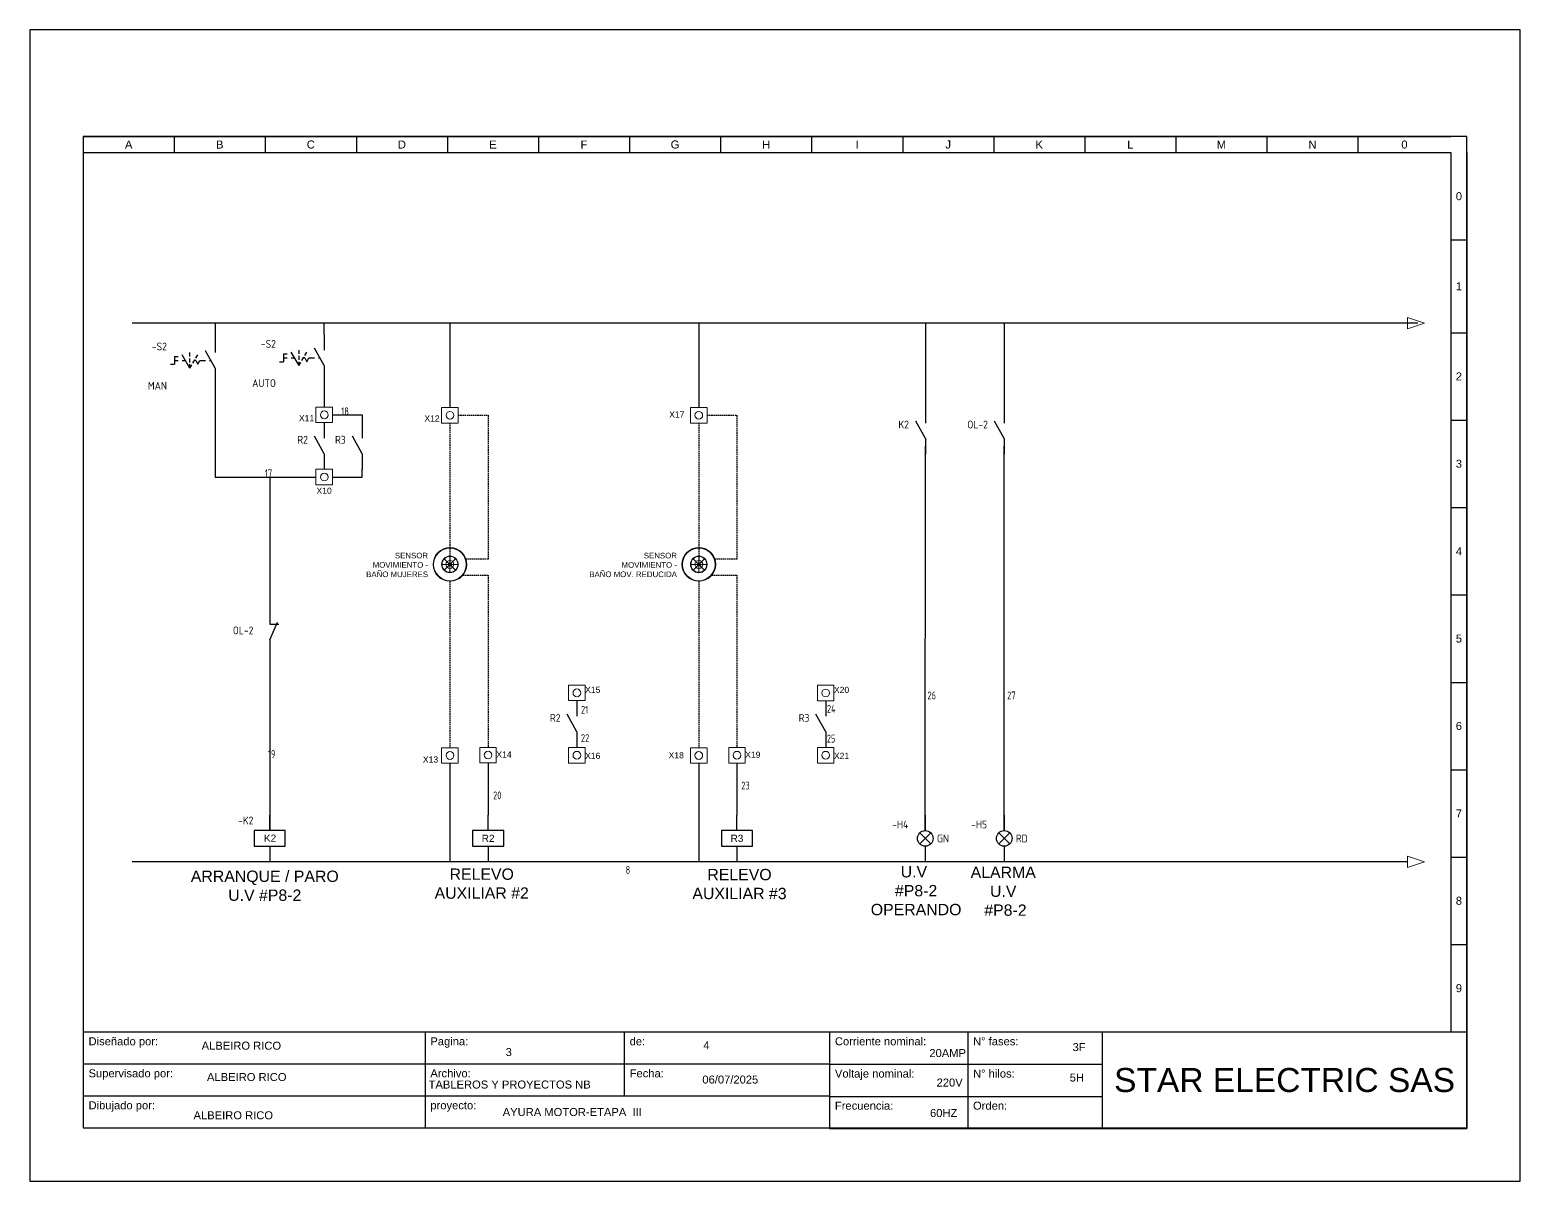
# Model space of a CAD drawing. Header units: millimetres. Extents: x 691 to 18605, y 670 to 10026.
# Drawn here: x 2838 to 3889, y 6288 to 7100 of the extents above; entities that cross this region are included whole.
import ezdxf
from ezdxf.enums import TextEntityAlignment as Align

# ---------------------------------------------------------------- set-up
doc = ezdxf.new("R2010")
doc.units = ezdxf.units.MM
doc.linetypes.add('DASHEDX2', pattern=[1.5, 1, -0.5])
for name, color, linetype in [('-DIAGRAMA', 7, 'Continuous'), ('-Electrico', 5, 'Continuous'), ('DESC', 150, 'Continuous'), ('MISC', 7, 'Continuous'), ('SYMS', 7, 'Continuous'), ('TAGS', 150, 'Continuous'), ('WIRENO', 72, 'Continuous'), ('YEL_14_THHN', 2, 'Continuous')]:
    doc.layers.add(name, color=color, linetype=linetype)
doc.styles.get("Standard").update_dxf_attribs({"font": 'arial.ttf'})
doc.styles.add('WD_IEC', font='ISOCP2.shx', dxfattribs={"width": 0.9, "height": 4})

# ---------------------------------------------------------------- blocks, each defined once
blk = doc.blocks.new('*T3')
at = {"color": 0, "linetype": 'ByBlock', "lineweight": -2}
for p, q in [((0, 0), (139.92, 0)), ((0, 0), (0, -18)), ((64.08, 0), (64.08, -18)), ((101.44, 0), (101.44, -12)), ((139.92, 0), (139.92, -18)), ((0, -6), (139.92, -6)), ((0, -12), (139.92, -12)), ((0, -18), (139.92, -18))]:
    blk.add_line(p, q, dxfattribs=at)
at = {"color": 0, "char_height": 1.5, "attachment_point": 1}
for s, insert, width in [('{\\fArial|b0|i0|c162|p34;Diseñado por:}', (1, -1), 62.0824), ('{\\fArial|b0|i0|c162|p34;Pagina:}', (65.08, -1), 35.3574), ('{\\fArial|b0|i0|c162|p34;de}:', (102.44, -1), 36.4813), ('{\\fArial|b0|i0|c162|p34;Supervisado por:}', (1, -7), 62.0824), ('{\\fArial|b0|i0|c162|p34;Archivo:}', (65.08, -7), 35.3574), ('Fecha:', (102.44, -7), 36.4813), ('Dibujado por:', (1, -13), 62.0824), ('{\\fArial|b0|i0|c162|p34;proyecto:}', (65.08, -13), 73.8387)]:
    blk.add_mtext(s, dxfattribs=dict(at, insert=insert, width=width))
blk = doc.blocks.new('*T4')
at = {"color": 0, "linetype": 'ByBlock', "lineweight": -2}
for p, q in [((0, 0), (119.48, 0)), ((0, 0), (0, -18.07)), ((25.89, 0), (25.89, -18.07)), ((51.13, 0), (51.13, -18.07)), ((119.48, 0), (119.48, -18.07)), ((0, -6.05), (51.13, -6.05)), ((0, -12.07), (51.13, -12.07)), ((0, -18.07), (119.48, -18.07))]:
    blk.add_line(p, q, dxfattribs=at)
at = {"color": 0}
for s, insert, char_height, width, attachment_point in [('Corriente nominal:', (1, -1), 1.5, 23.894, 1), ('{\\fArial|b0|i0|c162|p34;N° fases:}', (26.89, -1), 1.5, 23.2313, 1), ('Voltaje nominal:', (1, -7.05), 1.5, 23.894, 1), ('{\\fArial|b0|i0|c162|p34;N° hilos:}', (26.89, -7.05), 1.5, 23.2313, 1), ('{\\fArial|b0|i0|c162|p34;STAR ELECTRIC SAS}', (85.3, -9.04), 4.5, 66.3536, 5), ('Frecuencia:', (1, -13.07), 1.5, 23.894, 1), ('{\\fArial|b0|i0|c162|p34;Orden}:', (26.89, -13.07), 1.5, 23.2313, 1)]:
    blk.add_mtext(s, dxfattribs=dict(at, insert=insert, char_height=char_height, width=width, attachment_point=attachment_point))
blk = doc.blocks.new('CAJETIN')
for p, q in [((0, 185.97), (-259.4, 185.97)), ((-259.4, 185.97), (-259.4, 0.07)), ((-259.4, 185.97), (-2.99, 185.97)), ((-259.4, 185.97), (-259.4, 182.97)), ((-242.33, 185.97), (-242.33, 182.97)), ((-225.26, 185.97), (-225.26, 182.97)), ((-208.19, 185.97), (-208.19, 182.97)), ((-191.12, 185.97), (-191.12, 182.97)), ((-174.05, 185.97), (-174.05, 182.97)), ((-156.98, 185.97), (-156.98, 182.97)), ((-139.91, 185.97), (-139.91, 182.97)), ((-122.84, 185.97), (-122.84, 182.97)), ((-105.77, 185.97), (-105.77, 182.97)), ((-88.7, 185.97), (-88.7, 182.97)), ((-71.64, 185.97), (-71.64, 182.97)), ((-54.57, 185.97), (-54.57, 182.97)), ((-37.5, 185.97), (-37.5, 182.97)), ((-20.43, 185.97), (-20.43, 182.97)), ((0, 0.07), (0, 185.97)), ((-259.4, 182.97), (-2.99, 182.97)), ((-3, 182.97), (-3, 18.07)), ((0, 182.97), (0, 18.07)), ((-3, 166.58), (0, 166.58)), ((-3, 149.19), (0, 149.19)), ((-3, 132.8), (0, 132.8)), ((-3, 116.41), (0, 116.41)), ((-3, 100.02), (0, 100.02)), ((-3, 83.63), (0, 83.63)), ((-3, 67.24), (0, 67.24)), ((-3, 50.85), (0, 50.85)), ((-3, 34.46), (0, 34.46)), ((-3, 18.07), (0, 18.07)), ((-259.4, 0.07), (0, 0.07))]:
    blk.add_line(p, q)
blk.add_lwpolyline([(-269.4, -9.93), (10, -9.93), (10, 205.97), (-269.4, 205.97)], close=True)
for name, p in [('*T3', (-259.4, 18.07)), ('*T4', (-119.48, 18.07))]:
    blk.add_blockref(name, p)
blk.add_text('0', height=1.5).set_placement((-2.08, 174.04))
at = {"char_height": 1.5, "attachment_point": 5}
for s, insert, width in [('A', (-250.87, 184.47), 17.0695), ('B', (-233.8, 184.47), 17.0695), ('C', (-216.73, 184.47), 17.0695), ('D', (-199.66, 184.47), 17.0695), ('E', (-182.59, 184.47), 17.0695), ('F', (-165.52, 184.47), 17.0695), ('G', (-148.45, 184.47), 17.0695), ('H', (-131.38, 184.47), 17.0695), ('I', (-114.31, 184.47), 17.0695), ('J', (-97.24, 184.47), 17.0695), ('K', (-80.17, 184.47), 17.0695), ('L', (-63.1, 184.47), 17.0695), ('M', (-46.03, 184.47), 17.0695), ('N', (-28.96, 184.47), 17.0695), ('0', (-11.71, 184.47), 17.4362), ('1', (-1.5, 157.89), 3), ('2', (-1.5, 141), 3), ('3', (-1.5, 124.61), 3), ('4', (-1.5, 108.22), 3), ('5', (-1.5, 91.83), 3), ('6', (-1.5, 75.44), 3), ('7', (-1.5, 59.05), 3), ('8', (-1.5, 42.66), 3), ('9', (-1.5, 26.27), 3)]:
    blk.add_mtext(s, dxfattribs=dict(at, insert=insert, width=width))
for tag, p in [('DISEÑADO_POR', (-230.86, 14.78)), ('SUPERVISADO_POR', (-229.59, 8.32)), ('DIBUJADO_POR', (-231.25, 2.42))]:
    blk.add_attdef(tag, text='', height=1.5).set_placement(p, align=Align.MIDDLE)
for tag, p in [('PAGINA', (-180.19, 13.54)), ('DE', (-143.12, 14.83)), ('A', (-97.02, 13.49)), ('F', (-73.9, 14.47)), ('ARCHIVO', (-179.45, 8.2)), ('FECHA', (-143.31, 8.38)), ('V', (-96.96, 8.58)), ('H', (-74.46, 8.76)), ('PROYECTO', (-180.75, 3.04)), ('HZ', (-98.06, 2.87)), ('OR', (-74.83, 2.5))]:
    blk.add_attdef(tag, p, '', height=1.5)
blk = doc.blocks.new('VSS113')
for p, q in [((0, 7.5), (0, 2.5)), ((-13.12, 1.25), (-11.88, 1.25)), ((-13.12, 1.25), (-13.12, -1.25)), ((-13.12, 0), (-11.88, 0)), ((-8.12, -2.5), (-10.62, 1.83)), ((-10.62, 0), (-9.57, 0)), ((-8.12, 1.25), (-8.12, 2.5)), ((-8.12, -0.63), (-8.12, 0.62)), ((-7.19, -0.88), (-6.56, 0.21)), ((-6.25, 0), (-6.68, 0)), ((-6.25, 0.75), (-5.62, 1.83)), ((-6.25, 0), (-5.62, -1.25)), ((-5.62, -1.25), (-5, 0)), ((-5, 0), (-3.12, 0)), ((0, -2.5), (-3.12, 3.12)), ((-1.88, 0), (-1.39, 0)), ((-14.38, -1.25), (-13.12, -1.25)), ((-8.12, -2.5), (-8.12, -1.25)), ((-8.12, -2.5), (-7.5, -1.42)), ((0, -2.5), (0, -7.5))]:
    blk.add_line(p, q)
at = {"style": 'WD_IEC'}
for tag, p in [('INST', (-15.5, 9.25)), ('TAG1', (-15.5, 3.25)), ('LOC', (-15.5, 6.25)), ('DESC1', (-15.5, -9.35)), ('DESC3', (-15.5, -15.35)), ('DESC2', (-15.5, -12.35))]:
    blk.add_attdef(tag, text='', height=2.5, dxfattribs=at).set_placement(p, align=Align.RIGHT)
at = {"style": 'WD_IEC', "flags": 8}
for tag, p in [('POS1', (-10.62, 3.5)), ('POS2', (-8.12, 3.5)), ('POS3', (-5.62, 3.5))]:
    blk.add_attdef(tag, text='', height=2, rotation=90, dxfattribs=at).set_placement(p, align=Align.MIDDLE_LEFT)
at = {"style": 'WD_IEC'}
blk.add_attdef('TERM01', text='', height=2, rotation=90, dxfattribs=at).set_placement((-1, 7.5), align=Align.RIGHT)
at = {"style": 'WD_IEC', "flags": 1}
for tag, p, height in [('X2TERM01', (0, 7.5), 0.32), ('CONTACT', (0.5, 4.5), 1), ('X1LINK', (0, 0), 0.32), ('COMMON', (1.75, 3.25), 1), ('X8TERM02', (0, -7.5), 0.32), ('ASSYCODE', (1, -9), 1), ('FAMILY', (1, -10.5), 1), ('CATDESC', (1, -12), 1)]:
    blk.add_attdef(tag, p, '', height=height, dxfattribs=at)
at = {"style": 'WD_IEC', "flags": 9}
for tag, p in [('MFG', (-16, -0.25)), ('CAT', (-16, -2.75))]:
    blk.add_attdef(tag, text='', height=1.5, dxfattribs=at).set_placement(p, align=Align.RIGHT)
at = {"style": 'WD_IEC'}
blk.add_attdef('TERM02', (-1, -7.5), '', height=2, rotation=90, dxfattribs=at)
at = {"lineweight": 15, "style": 'WD_IEC'}
blk.add_attdef('XREF', text='', height=2.5, dxfattribs=at).set_placement((-15.5, -6.35), align=Align.RIGHT)
blk.add_attdef('STATE', (1.25, -6.35), '', height=2.5, dxfattribs=at)
blk = doc.blocks.new('VCR21')
for p, q in [((0, 7.5), (0, 2.5)), ((0, -2.5), (-3.12, 3.12)), ((0, -2.5), (0, -7.5))]:
    blk.add_line(p, q)
at = {"style": 'WD_IEC'}
for tag, p in [('INST', (-5.25, 6.75)), ('LOC', (-5.25, 3.75)), ('TAG2', (-5.25, 0.75)), ('DESC1', (-5.25, -6.75)), ('XREF', (-5.25, -3.75)), ('DESC2', (-5.25, -9.75)), ('DESC3', (-5.25, -12.75))]:
    blk.add_attdef(tag, text='', height=2.5, dxfattribs=at).set_placement(p, align=Align.RIGHT)
blk.add_attdef('TERM01', text='', height=2, rotation=90, dxfattribs=at).set_placement((-1, 7.5), align=Align.RIGHT)
at = {"style": 'WD_IEC', "flags": 1}
for tag, p, height in [('X2TERM01', (0, 7.5), 0.32), ('X4LINK', (-2.75, 0), 0.32), ('X1LINK', (-0.5, 0), 0.32), ('CONTACT', (4, -3.5), 1), ('FAMILY', (4, -5), 1), ('COMMON', (5.25, -4.75), 1), ('X8TERM02', (0, -7.5), 0.32)]:
    blk.add_attdef(tag, p, '', height=height, dxfattribs=at)
at = {"style": 'WD_IEC'}
blk.add_attdef('TERM02', (-1, -7.5), '', height=2, rotation=90, dxfattribs=at)
blk = doc.blocks.new('VCR22')
for p, q in [((0, 7.5), (0, 2.5)), ((0, -2.5), (2.5, 3.12)), ((0, 2.5), (2.87, 2.5)), ((0, -2.5), (0, -7.5))]:
    blk.add_line(p, q)
at = {"style": 'WD_IEC'}
for tag, p in [('INST', (-5.25, 5.25)), ('TAG2', (-5.25, -0.75)), ('LOC', (-5.25, 2.25)), ('DESC1', (-5.25, -6.75)), ('XREF', (-5.25, -3.75)), ('DESC2', (-5.25, -9.75)), ('DESC3', (-5.25, -12.75))]:
    blk.add_attdef(tag, text='', height=2.5, dxfattribs=at).set_placement(p, align=Align.RIGHT)
blk.add_attdef('TERM01', text='', height=2, rotation=90, dxfattribs=at).set_placement((-1, 7.5), align=Align.RIGHT)
at = {"style": 'WD_IEC', "flags": 1}
for tag, p, height in [('X2TERM01', (0, 7.5), 0.32), ('X4LINK', (-0.55, 0), 0.32), ('X1LINK', (1.92, 0), 0.32), ('CONTACT', (4, -3.5), 1), ('FAMILY', (4, -5), 1), ('COMMON', (5.25, -4.75), 1), ('X8TERM02', (0, -7.5), 0.32)]:
    blk.add_attdef(tag, p, '', height=height, dxfattribs=at)
at = {"style": 'WD_IEC'}
blk.add_attdef('TERM02', (-1, -7.5), '', height=2, rotation=90, dxfattribs=at)
blk = doc.blocks.new('VMS1')
for p, q in [((0, 2.5), (0, 7.5)), ((0, -2.5), (0, -7.5))]:
    blk.add_line(p, q)
blk.add_lwpolyline([(-5, 2.5), (-5, -2.5), (5, -2.5), (5, 2.5)], close=True)
at = {"style": 'WD_IEC'}
for tag, p in [('INST', (-5.25, 10.5)), ('LOC', (-5.25, 7.5)), ('TAG1', (-5.25, 4.5)), ('DESC1', (-5.25, -6.85)), ('DESC2', (-5.25, -9.85)), ('DESC3', (-5.25, -12.85))]:
    blk.add_attdef(tag, text='', height=2.5, dxfattribs=at).set_placement(p, align=Align.RIGHT)
blk.add_attdef('TERM01', text='', height=2, rotation=90, dxfattribs=at).set_placement((-1, 7.5), align=Align.RIGHT)
at = {"style": 'WD_IEC', "flags": 1}
for tag, p, height in [('X2TERM01', (0, 7.5), 0.32), ('X4LINK', (-5, 0), 0.32), ('X1LINK', (5, 0), 0.32), ('ASSYCODE', (1, -4), 1), ('FAMILY', (1, -5.5), 1), ('X8TERM02', (0, -7.5), 0.32), ('CATDESC', (1, -7), 1)]:
    blk.add_attdef(tag, p, '', height=height, dxfattribs=at)
at = {"style": 'WD_IEC', "flags": 9}
for tag, p in [('MFG', (-6, 1)), ('CAT', (-6, -1.5))]:
    blk.add_attdef(tag, text='', height=1.5, dxfattribs=at).set_placement(p, align=Align.RIGHT)
at = {"style": 'WD_IEC'}
blk.add_attdef('TERM02', (-1, -7.5), '', height=2, rotation=90, dxfattribs=at)
at = {"lineweight": 9, "style": 'WD_IEC'}
for tag, p in [('NO', (-5.5, -16.5)), ('NC', (-5.5, -19.5))]:
    blk.add_attdef(tag, text='', height=2.5, dxfattribs=at).set_placement(p, align=Align.TOP_RIGHT)
for tag, p in [('XREFNO', (-4, -16.5)), ('XREFNC', (-4, -19.5))]:
    blk.add_attdef(tag, text='', height=2.5, dxfattribs=at).set_placement(p, align=Align.TOP_LEFT)
blk = doc.blocks.new('VLT1G')
for p, q in [((0, 7.5), (0, 2.5)), ((-1.77, -1.77), (1.77, 1.77)), ((1.77, -1.77), (-1.77, 1.77)), ((0, -2.5), (0, -7.5))]:
    blk.add_line(p, q)
blk.add_circle((0, 0), 2.5)
at = {"style": 'WD_IEC'}
for tag, p in [('INST', (-5.5, 10.25)), ('TAG1', (-5.5, 3.25)), ('LOC', (-5.5, 6.75)), ('DESC1', (-5.5, -6.35)), ('DESC2', (-5.5, -9.85)), ('DESC3', (-5.5, -13.35))]:
    blk.add_attdef(tag, text='', height=2.5, dxfattribs=at).set_placement(p, align=Align.RIGHT)
blk.add_attdef('TERM01', text='', height=2, rotation=90, dxfattribs=at).set_placement((-1, 7.5), align=Align.RIGHT)
at = {"style": 'WD_IEC', "flags": 1}
for tag, p, height in [('X2TERM01', (0, 7.5), 0.32), ('X4LINK', (-3, 0), 0.32), ('X1LINK', (3, 0), 0.32), ('ASSYCODE', (1, -4), 1), ('FAMILY', (1, -5.5), 1), ('X8TERM02', (0, -7.5), 0.32), ('CATDESC', (1, -7), 1)]:
    blk.add_attdef(tag, p, '', height=height, dxfattribs=at)
at = {"style": 'WD_IEC', "flags": 9}
for tag, p in [('MFG', (-6, -0.25)), ('CAT', (-6, -2.75))]:
    blk.add_attdef(tag, text='', height=1.5, dxfattribs=at).set_placement(p, align=Align.RIGHT)
at = {"style": 'WD_IEC'}
blk.add_attdef('TERM02', (-1, -7.5), '', height=2, rotation=90, dxfattribs=at)
at = {"lineweight": 13, "style": 'WD_IEC'}
blk.add_attdef('COLOR', text='', height=2.5, dxfattribs=at).set_placement((3.75, 0), align=Align.MIDDLE_LEFT)
at = {"lineweight": 15, "style": 'WD_IEC'}
for tag, p in [('WDTAGALT', (-5.5, -21)), ('XREF', (-5.5, -18))]:
    blk.add_attdef(tag, text='', height=2.5, dxfattribs=at).set_placement(p, align=Align.RIGHT)
blk = doc.blocks.new('WD_WNV')
at = {"linetype": 'Continuous', "style": 'WD_IEC', "width": 0.8}
blk.add_attdef('WIRENO', text='', height=2.5, dxfattribs=at).set_placement((-1.6, 0), align=Align.MIDDLE_RIGHT)
at = {"style": 'WD_IEC', "flags": 1}
for tag, p in [('W08USER', (-1, 0.375)), ('W04USER', (-1, 0.875)), ('W05USER', (-1, 0.75)), ('W09USER', (-1, 0.25)), ('W03USER', (-1, 1)), ('W06USER', (-1, 0.625)), ('W07USER', (-1, 0.5)), ('W02USER', (-1, 1.125)), ('W01USER', (-1, 1.25)), ('W10USER', (-1, 0.125))]:
    blk.add_attdef(tag, text='', height=0.08, dxfattribs=at).set_placement(p, align=Align.CENTER)

msp = doc.modelspace()

# ---------------------------------------------------------------- linework, layer by layer
at = {"layer": '-DIAGRAMA', "color": 0, "lineweight": 0}
for centre in [(3045.5, 6828.7), (3134.1, 6828.4), (3309.6, 6828.4), (3045.5, 6784.8), (3223.6, 6632.6), (3399.1, 6632.5), (3134.1, 6588.4), (3161, 6588.7), (3223.6, 6588.6), (3309.6, 6588.4), (3336.5, 6588.6), (3399.1, 6588.6)]:
    msp.add_circle(centre, 2.72, dxfattribs=at)
at = {"layer": '-Electrico', "color": 0, "lineweight": 0, "ltscale": 0.08}
for points in [[(3039.6, 6834.2), (3051.3, 6834.2), (3051.3, 6823.2), (3039.6, 6823.2)], [(3128.2, 6833.9), (3139.9, 6833.9), (3139.9, 6822.9), (3128.2, 6822.9)], [(3303.8, 6833.9), (3315.4, 6833.9), (3315.4, 6822.9), (3303.8, 6822.9)], [(3039.6, 6790.3), (3051.3, 6790.3), (3051.3, 6779.3), (3039.6, 6779.3)], [(3217.8, 6638.1), (3229.4, 6638.1), (3229.4, 6627.1), (3217.8, 6627.1)], [(3393.3, 6638), (3404.9, 6638), (3404.9, 6627), (3393.3, 6627)], [(3128.2, 6593.9), (3139.9, 6593.9), (3139.9, 6582.9), (3128.2, 6582.9)], [(3155.2, 6594.1), (3166.8, 6594.1), (3166.8, 6583.2), (3155.2, 6583.2)], [(3217.8, 6594.1), (3229.4, 6594.1), (3229.4, 6583.1), (3217.8, 6583.1)], [(3303.7, 6593.9), (3315.4, 6593.9), (3315.4, 6582.9), (3303.7, 6582.9)], [(3330.7, 6594.1), (3342.3, 6594.1), (3342.3, 6583.1), (3330.7, 6583.1)], [(3393.3, 6594.1), (3404.9, 6594.1), (3404.9, 6583.1), (3393.3, 6583.1)]]:
    msp.add_lwpolyline(points, close=True, dxfattribs=at)
at = {"color": 0, "linetype": 'Continuous', "lineweight": 0}
for p, q in [((3809.5, 6897.3), (3809.5, 6893.3)), ((3821.4, 6893.3), (3809.5, 6897.3)), ((3809.5, 6893.3), (3809.5, 6889.4)), ((3809.5, 6889.4), (3821.4, 6893.3)), ((3809.5, 6517.3), (3809.5, 6513.4)), ((3821.4, 6513.4), (3809.5, 6517.3)), ((3809.5, 6513.4), (3809.5, 6509.4)), ((3809.5, 6509.4), (3821.4, 6513.4))]:
    msp.add_line(p, q, dxfattribs=at)
at = {"color": 0}
for p, q in [((3134.1, 6893.4), (3134.1, 6833.9)), ((3309.6, 6893.3), (3309.6, 6833.9)), ((3469.4, 6893.3), (3469.4, 6833.9)), ((3525, 6893.3), (3525, 6833.9)), ((2968.6, 6850.6), (2968.6, 6784.8)), ((3045.5, 6852.4), (3045.5, 6834.2)), ((3051.3, 6828.7), (3072.2, 6828.7)), ((3072.2, 6828.7), (3072.2, 6823.2)), ((3134.1, 6822.9), (3134.1, 6822.9)), ((3309.6, 6822.9), (3309.6, 6822.9)), ((3469.3, 6535.4), (3469.4, 6806.7)), ((3525, 6535.4), (3525, 6806.7)), ((3072.2, 6784.8), (3072.2, 6790.3)), ((2968.6, 6784.8), (3039.6, 6784.8)), ((3007, 6784.8), (3007, 6692)), ((3051.3, 6784.8), (3072.2, 6784.8)), ((3007, 6659), (3007, 6535.4)), ((3134.1, 6582.9), (3134.1, 6582.9)), ((3134.1, 6582.9), (3134.1, 6513.4)), ((3161, 6583.2), (3161, 6583.2)), ((3161, 6583.2), (3161, 6546.4)), ((3309.6, 6582.9), (3309.6, 6582.9)), ((3309.6, 6582.9), (3309.6, 6513.4)), ((3336.5, 6583.1), (3336.5, 6583.1)), ((3336.5, 6583.1), (3336.5, 6546.4))]:
    msp.add_line(p, q, dxfattribs=at)
at = {"color": 0, "linetype": 'DASHEDX2'}
for p, q in [((3134.1, 6822.9), (3134.1, 6725.3)), ((3139.9, 6828.4), (3161, 6828.4)), ((3161, 6828.4), (3161, 6727)), ((3309.6, 6822.9), (3309.6, 6725.3)), ((3315.4, 6828.4), (3336.5, 6828.4)), ((3336.5, 6828.4), (3336.5, 6727)), ((3161, 6727), (3145.4, 6726.8)), ((3336.5, 6727), (3321, 6726.8)), ((3134.1, 6711.2), (3134.1, 6593.9)), ((3143.3, 6715.6), (3161, 6715.6)), ((3161, 6715.6), (3161, 6594.1)), ((3309.6, 6711.2), (3309.6, 6593.9)), ((3318.8, 6715.6), (3336.5, 6715.6)), ((3336.5, 6715.6), (3336.5, 6594.1))]:
    msp.add_line(p, q, dxfattribs=at)
at = {"color": 0, "lineweight": 0}
for points in [[(3134.1, 6728.8), (3134.1, 6717.6), (3134.1, 6723.2), (3139.7, 6723.2), (3128.5, 6723.2), (3134.1, 6723.2), (3138, 6727.1), (3134.1, 6723.2), (3130.1, 6727.1), (3134.1, 6723.2), (3130.1, 6719.2), (3134.1, 6723.2), (3138, 6719.2)], [(3309.6, 6728.8), (3309.6, 6717.6), (3309.6, 6723.2), (3315.2, 6723.2), (3304, 6723.2), (3309.6, 6723.2), (3313.5, 6727.1), (3309.6, 6723.2), (3305.6, 6727.1), (3309.6, 6723.2), (3305.6, 6719.2), (3309.6, 6723.2), (3313.5, 6719.2)]]:
    msp.add_lwpolyline(points, dxfattribs=at)
for centre, radius in [((3134.1, 6723.2), 11.9), ((3134.1, 6723.2), 11.5), ((3134.1, 6723.2), 5.86), ((3134.1, 6723.2), 5.59), ((3309.6, 6723.2), 11.9), ((3309.6, 6723.2), 11.5), ((3309.6, 6723.2), 5.86), ((3309.6, 6723.2), 5.59), ((3134.1, 6723.2), 2.8), ((3134.1, 6723.2), 1.23), ((3309.6, 6723.2), 2.8), ((3309.6, 6723.2), 1.23)]:
    msp.add_circle(centre, radius, dxfattribs=at)
at = {"layer": 'YEL_14_THHN', "color": 0}
for p, q in [((3816.8, 6893.3), (2910, 6893.3)), ((2968.6, 6893.3), (2968.6, 6883.5)), ((3045.5, 6885.4), (3045.5, 6893.3)), ((3809.5, 6513.4), (2910, 6513.4))]:
    msp.add_line(p, q, dxfattribs=at)

# ---------------------------------------------------------------- block references
at = {"color": 0}
ref = msp.add_blockref('CAJETIN', (3851.3, 6325.4), dxfattribs=dict(at, xscale=3.761929394681115, yscale=3.761929394681115, zscale=3.761929394681115))
ref.add_attrib('5H', '5H', (3571.2, 6358.4), dxfattribs={"height": 5.64})
ref.add_attrib('3F', '3F', (3573.2, 6379.9), dxfattribs={"height": 5.64})
ref.add_attrib('HZ', '60HZ', dxfattribs={"height": 5.64}).set_placement((3482.3, 6336.2), align=Align.MIDDLE)
ref.add_attrib('V', '220V', dxfattribs={"height": 5.64}).set_placement((3486.5, 6357.7), align=Align.MIDDLE)
ref.add_attrib('A', '20AMP', dxfattribs={"height": 5.64}).set_placement((3485.1, 6378.5), align=Align.MIDDLE)
ref.add_attrib('PROYECTO', 'AYURA MOTOR-ETAPA  III', dxfattribs={"height": 5.643}).set_placement((3171.3, 6336.9), align=Align.MIDDLE_LEFT)
ref.add_attrib('ARCHIVO', 'TABLEROS Y PROYECTOS NB', dxfattribs={"height": 5.643}).set_placement((3176.2, 6356.3), align=Align.MIDDLE)
ref.add_attrib('DE', '4', (3312.8, 6381.2), dxfattribs={"height": 5.64})
ref.add_attrib('PAGINA', '3', (3173.4, 6376.4), dxfattribs={"height": 5.64})
ref.add_attrib('FECHA', '06/07/2025', (3312.1, 6357), dxfattribs={"height": 5.64})
ref.add_attrib('DIBUJADO_POR', 'ALBEIRO RICO', dxfattribs={"height": 5.643}).set_placement((2981.3, 6334.6), align=Align.MIDDLE)
ref.add_attrib('SUPERVISADO_POR', 'ALBEIRO RICO', dxfattribs={"height": 5.643}).set_placement((2990.8, 6361.6), align=Align.MIDDLE)
ref.add_attrib('DISEÑADO_POR', 'ALBEIRO RICO', dxfattribs={"height": 5.643}).set_placement((2987, 6383.7), align=Align.MIDDLE)
at = {"layer": 'SYMS', "color": 0}
ref = msp.add_blockref('VSS113', (3045.5, 6868.9), dxfattribs=dict(at, xscale=2.197145441597592, yscale=2.197145441597592, zscale=2.197145441597592))
ref.add_attrib('DESC1', 'AUTO', dxfattribs={"layer": 'DESC', "height": 5.49, "style": 'WD_IEC'}).set_placement((3011.4, 6848.3), align=Align.RIGHT)
ref.add_attrib('TAG1', '-S2', dxfattribs={"layer": 'TAGS', "height": 5.49, "style": 'WD_IEC'}).set_placement((3011.4, 6876), align=Align.RIGHT)
ref = msp.add_blockref('VSS113', (2968.6, 6867.1), dxfattribs=dict(at, xscale=2.197145441597592, yscale=2.197145441597592, zscale=2.197145441597592))
ref.add_attrib('DESC1', 'MAN', dxfattribs={"layer": 'DESC', "height": 5.49, "style": 'WD_IEC'}).set_placement((2934.5, 6846.5), align=Align.RIGHT)
ref.add_attrib('TAG1', '-S2', dxfattribs={"layer": 'TAGS', "height": 5.49, "style": 'WD_IEC'}).set_placement((2934.5, 6874.2), align=Align.RIGHT)
ref = msp.add_blockref('VCR21', (3469.4, 6817.4), dxfattribs=dict(at, xscale=2.197145441597592, yscale=2.197145441597592, zscale=2.197145441597592))
ref.add_attrib('TAG2', 'K2', dxfattribs={"layer": 'TAGS', "height": 5.49, "style": 'WD_IEC'}).set_placement((3457.8, 6819.1), align=Align.RIGHT)
ref = msp.add_blockref('VCR21', (3525, 6817.4), dxfattribs=dict(at, xscale=2.197145441597592, yscale=2.197145441597592, zscale=2.197145441597592))
ref.add_attrib('TAG2', 'OL-2', dxfattribs={"layer": 'TAGS', "height": 5.49, "style": 'WD_IEC'}).set_placement((3513.5, 6819.1), align=Align.RIGHT)
ref = msp.add_blockref('VCR21', (3045.5, 6806.7), dxfattribs=dict(at, xscale=2.197145441597592, yscale=2.197145441597592, zscale=2.197145441597592))
ref.add_attrib('TAG2', 'R2', dxfattribs={"layer": 'TAGS', "height": 5.49, "style": 'WD_IEC'}).set_placement((3033.9, 6808.4), align=Align.RIGHT)
ref = msp.add_blockref('VCR21', (3072.2, 6806.7), dxfattribs=dict(at, xscale=2.197145441597592, yscale=2.197145441597592, zscale=2.197145441597592))
ref.add_attrib('TAG2', 'R3', dxfattribs={"layer": 'TAGS', "height": 5.49, "style": 'WD_IEC'}).set_placement((3060.6, 6808.4), align=Align.RIGHT)
ref = msp.add_blockref('VCR22', (3007, 6675.5), dxfattribs=dict(at, xscale=2.197145441597592, yscale=2.197145441597592, zscale=2.197145441597592))
ref.add_attrib('TAG2', 'OL-2', dxfattribs={"layer": 'TAGS', "height": 5.49, "style": 'WD_IEC'}).set_placement((2995.5, 6673.9), align=Align.RIGHT)
ref = msp.add_blockref('VCR21', (3223.6, 6610.6), dxfattribs=dict(at, xscale=2.197145441597592, yscale=2.197145441597592, zscale=2.197145441597592))
ref.add_attrib('TAG2', 'R2', dxfattribs={"layer": 'TAGS', "height": 5.49, "style": 'WD_IEC'}).set_placement((3212.1, 6612.2), align=Align.RIGHT)
ref = msp.add_blockref('VCR21', (3399.1, 6610.6), dxfattribs=dict(at, xscale=2.197145441597592, yscale=2.197145441597592, zscale=2.197145441597592))
ref.add_attrib('TAG2', 'R3', dxfattribs={"layer": 'TAGS', "height": 5.49, "style": 'WD_IEC'}).set_placement((3387.6, 6612.2), align=Align.RIGHT)
ref = msp.add_blockref('VMS1', (3007, 6529.9), dxfattribs=dict(at, xscale=2.197145441597592, yscale=2.197145441597592, zscale=2.197145441597592))
ref.add_attrib('TAG1', '-K2', dxfattribs={"layer": 'TAGS', "height": 5.49, "style": 'WD_IEC'}).set_placement((2995.5, 6539.8), align=Align.RIGHT)
at = {"layer": 'SYMS', "color": 0, "xscale": 2.197145441597592, "yscale": 2.197145441597592, "zscale": 2.197145441597592}
for p in [(3161, 6529.9), (3336.5, 6529.9)]:
    msp.add_blockref('VMS1', p, dxfattribs=at)
at = {"layer": 'SYMS', "color": 0}
ref = msp.add_blockref('VLT1G', (3469.3, 6529.9), dxfattribs=dict(at, xscale=2.197145441597592, yscale=2.197145441597592, zscale=2.197145441597592))
ref.add_attrib('COLOR', 'GN', dxfattribs={"layer": 'MISC', "lineweight": 13, "height": 5.49, "style": 'WD_IEC'}).set_placement((3477.6, 6529.9), align=Align.MIDDLE_LEFT)
ref.add_attrib('TAG1', '-H4', dxfattribs={"layer": 'TAGS', "height": 5.49, "style": 'WD_IEC'}).set_placement((3457.3, 6537), align=Align.RIGHT)
ref = msp.add_blockref('VLT1G', (3525, 6529.9), dxfattribs=dict(at, xscale=2.197145441597592, yscale=2.197145441597592, zscale=2.197145441597592))
ref.add_attrib('COLOR', 'RD', dxfattribs={"layer": 'MISC', "lineweight": 13, "height": 5.49, "style": 'WD_IEC'}).set_placement((3533.2, 6529.9), align=Align.MIDDLE_LEFT)
ref.add_attrib('TAG1', '-H5', dxfattribs={"layer": 'TAGS', "height": 5.49, "style": 'WD_IEC'}).set_placement((3512.9, 6537), align=Align.RIGHT)
at = {"layer": 'WIRENO', "color": 0}
ref = msp.add_blockref('WD_WNV', (3064.4, 6834.8), dxfattribs=dict(at, xscale=2.197145441597592, yscale=2.197145441597592, zscale=2.197145441597592))
ref.add_attrib('WIRENO', '18', dxfattribs={"linetype": 'Continuous', "height": 5.49, "style": 'WD_IEC', "width": 0.8}).set_placement((3062.8, 6831.2), align=Align.MIDDLE_RIGHT)
ref = msp.add_blockref('WD_WNV', (3012.6, 6795.1), dxfattribs=dict(at, xscale=2.197145441597592, yscale=2.197145441597592, zscale=2.197145441597592))
ref.add_attrib('WIRENO', '17', dxfattribs={"linetype": 'Continuous', "height": 5.49, "style": 'WD_IEC', "width": 0.8}).set_placement((3008.7, 6787.5), align=Align.MIDDLE_RIGHT)
ref = msp.add_blockref('WD_WNV', (3474.9, 6634.4), dxfattribs=dict(at, xscale=2.197145441597592, yscale=2.197145441597592, zscale=2.197145441597592))
ref.add_attrib('WIRENO', '26', dxfattribs={"linetype": 'Continuous', "height": 5.49, "style": 'WD_IEC', "width": 0.8}).set_placement((3476.9, 6630.8), align=Align.MIDDLE_RIGHT)
ref = msp.add_blockref('WD_WNV', (3530.6, 6634.4), dxfattribs=dict(at, xscale=2.197145441597592, yscale=2.197145441597592, zscale=2.197145441597592))
ref.add_attrib('WIRENO', '27', dxfattribs={"linetype": 'Continuous', "height": 5.49, "style": 'WD_IEC', "width": 0.8}).set_placement((3533, 6630.8), align=Align.MIDDLE_RIGHT)
ref = msp.add_blockref('WD_WNV', (3233.2, 6624.3), dxfattribs=dict(at, xscale=2.197145441597592, yscale=2.197145441597592, zscale=2.197145441597592))
ref.add_attrib('WIRENO', '21', dxfattribs={"linetype": 'Continuous', "height": 5.49, "style": 'WD_IEC', "width": 0.8}).set_placement((3231.6, 6620.7), align=Align.MIDDLE_RIGHT)
ref = msp.add_blockref('WD_WNV', (3407.7, 6624.9), dxfattribs=dict(at, xscale=2.197145441597592, yscale=2.197145441597592, zscale=2.197145441597592))
ref.add_attrib('WIRENO', '24', dxfattribs={"linetype": 'Continuous', "height": 5.49, "style": 'WD_IEC', "width": 0.8}).set_placement((3406.1, 6621.3), align=Align.MIDDLE_RIGHT)
ref = msp.add_blockref('WD_WNV', (3234, 6604.2), dxfattribs=dict(at, xscale=2.197145441597592, yscale=2.197145441597592, zscale=2.197145441597592))
ref.add_attrib('WIRENO', '22', dxfattribs={"linetype": 'Continuous', "height": 5.49, "style": 'WD_IEC', "width": 0.8}).set_placement((3232.3, 6600.7), align=Align.MIDDLE_RIGHT)
ref = msp.add_blockref('WD_WNV', (3407.5, 6603.9), dxfattribs=dict(at, xscale=2.197145441597592, yscale=2.197145441597592, zscale=2.197145441597592))
ref.add_attrib('WIRENO', '25', dxfattribs={"linetype": 'Continuous', "height": 5.49, "style": 'WD_IEC', "width": 0.8}).set_placement((3405.9, 6600.3), align=Align.MIDDLE_RIGHT)
ref = msp.add_blockref('WD_WNV', (3012.6, 6593.1), dxfattribs=dict(at, xscale=2.197145441597592, yscale=2.197145441597592, zscale=2.197145441597592))
ref.add_attrib('WIRENO', '19', dxfattribs={"linetype": 'Continuous', "height": 5.49, "style": 'WD_IEC', "width": 0.8}).set_placement((3011, 6589.5), align=Align.MIDDLE_RIGHT)
ref = msp.add_blockref('WD_WNV', (3342.1, 6570.8), dxfattribs=dict(at, xscale=2.197145441597592, yscale=2.197145441597592, zscale=2.197145441597592))
ref.add_attrib('WIRENO', '23', dxfattribs={"linetype": 'Continuous', "height": 5.49, "style": 'WD_IEC', "width": 0.8}).set_placement((3345.5, 6567.2), align=Align.MIDDLE_RIGHT)
ref = msp.add_blockref('WD_WNV', (3166.6, 6561.1), dxfattribs=dict(at, xscale=2.197145441597592, yscale=2.197145441597592, zscale=2.197145441597592))
ref.add_attrib('WIRENO', '20', dxfattribs={"linetype": 'Continuous', "height": 5.49, "style": 'WD_IEC', "width": 0.8}).set_placement((3170.4, 6560.3), align=Align.MIDDLE_RIGHT)
ref = msp.add_blockref('WD_WNV', (3275.3, 6508), dxfattribs=dict(at, xscale=2.197145441597592, yscale=2.197145441597592, zscale=2.197145441597592))
ref.add_attrib('WIRENO', '8', dxfattribs={"linetype": 'Continuous', "height": 5.49, "style": 'WD_IEC', "width": 0.8}).set_placement((3261.2, 6507.7), align=Align.MIDDLE_RIGHT)

# ---------------------------------------------------------------- texts
at = {"color": 0, "lineweight": 0}
for s, p in [('X11', (3027.6, 6824.2)), ('X12', (3116.1, 6824)), ('X17', (3288.7, 6826.8)), ('X10', (3040, 6773)), ('X15', (3229.4, 6632.6)), ('X20', (3404.9, 6632.5)), ('X14', (3166.8, 6586.9)), ('X16', (3229.4, 6586)), ('X18', (3288.3, 6586.4)), ('X19', (3342.3, 6586.8)), ('X21', (3404.9, 6586)), ('X13', (3115, 6583.4))]:
    msp.add_text(s, height=4.33, dxfattribs=at).set_placement(p)
at = {"color": 0, "lineweight": 0, "attachment_point": 2}
for s, insert, char_height, width in [('\\A1;\\pxqr;SENSOR MOVIMIENTO - BAÑO MUJERES', (3093.2, 6731.4), 3.963, 50.946), ('\\A1;\\pxqr;SENSOR \\PMOVIMIENTO -\\P BAÑO MOV. REDUCIDA', (3262.2, 6731.4), 3.963, 63.955), ('\\A1;ARRANQUE / PARO\\PU.V #P8-2', (3003.5, 6507.2), 8, 230.839), ('\\A1;RELEVO \\PAUXILIAR #2\\P ', (3156.5, 6508.7), 8, 126.228), ('\\A1;RELEVO \\PAUXILIAR #3\\P ', (3338.3, 6508.4), 8, 126.228), ('\\A1;U.V\\P #P8-2\\P OPERANDO', (3461.3, 6510.4), 8, 151.335), ('\\A1;ALARMA\\PU.V\\P #P8-2\\P ', (3524.3, 6510), 8, 175.138)]:
    msp.add_mtext(s, dxfattribs=dict(at, insert=insert, char_height=char_height, width=width))
at = {"color": 0, "linetype": 'DASHEDX2', "char_height": 5.06, "attachment_point": 1}
for s, insert in [('K2', (3002.9, 6532.6)), ('R2', (3156.5, 6532.5)), ('R3', (3332, 6532.5))]:
    msp.add_mtext_dynamic_manual_height_columns(s, width=14.102, gutter_width=25.3, heights=[6.68], dxfattribs=dict(at, insert=insert))

doc.saveas('drawing.dxf')
